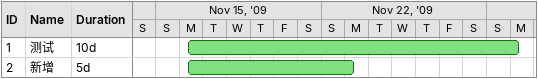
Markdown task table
| ID | Task | Duration | Start | Finish |
|---|---|---|---|---|
| 1 | 测试 | 10d | 2009-11-16 | 2009-11-30 |
| 2 | 新增 | 5d | 2009-11-16 | 2009-11-23 |
